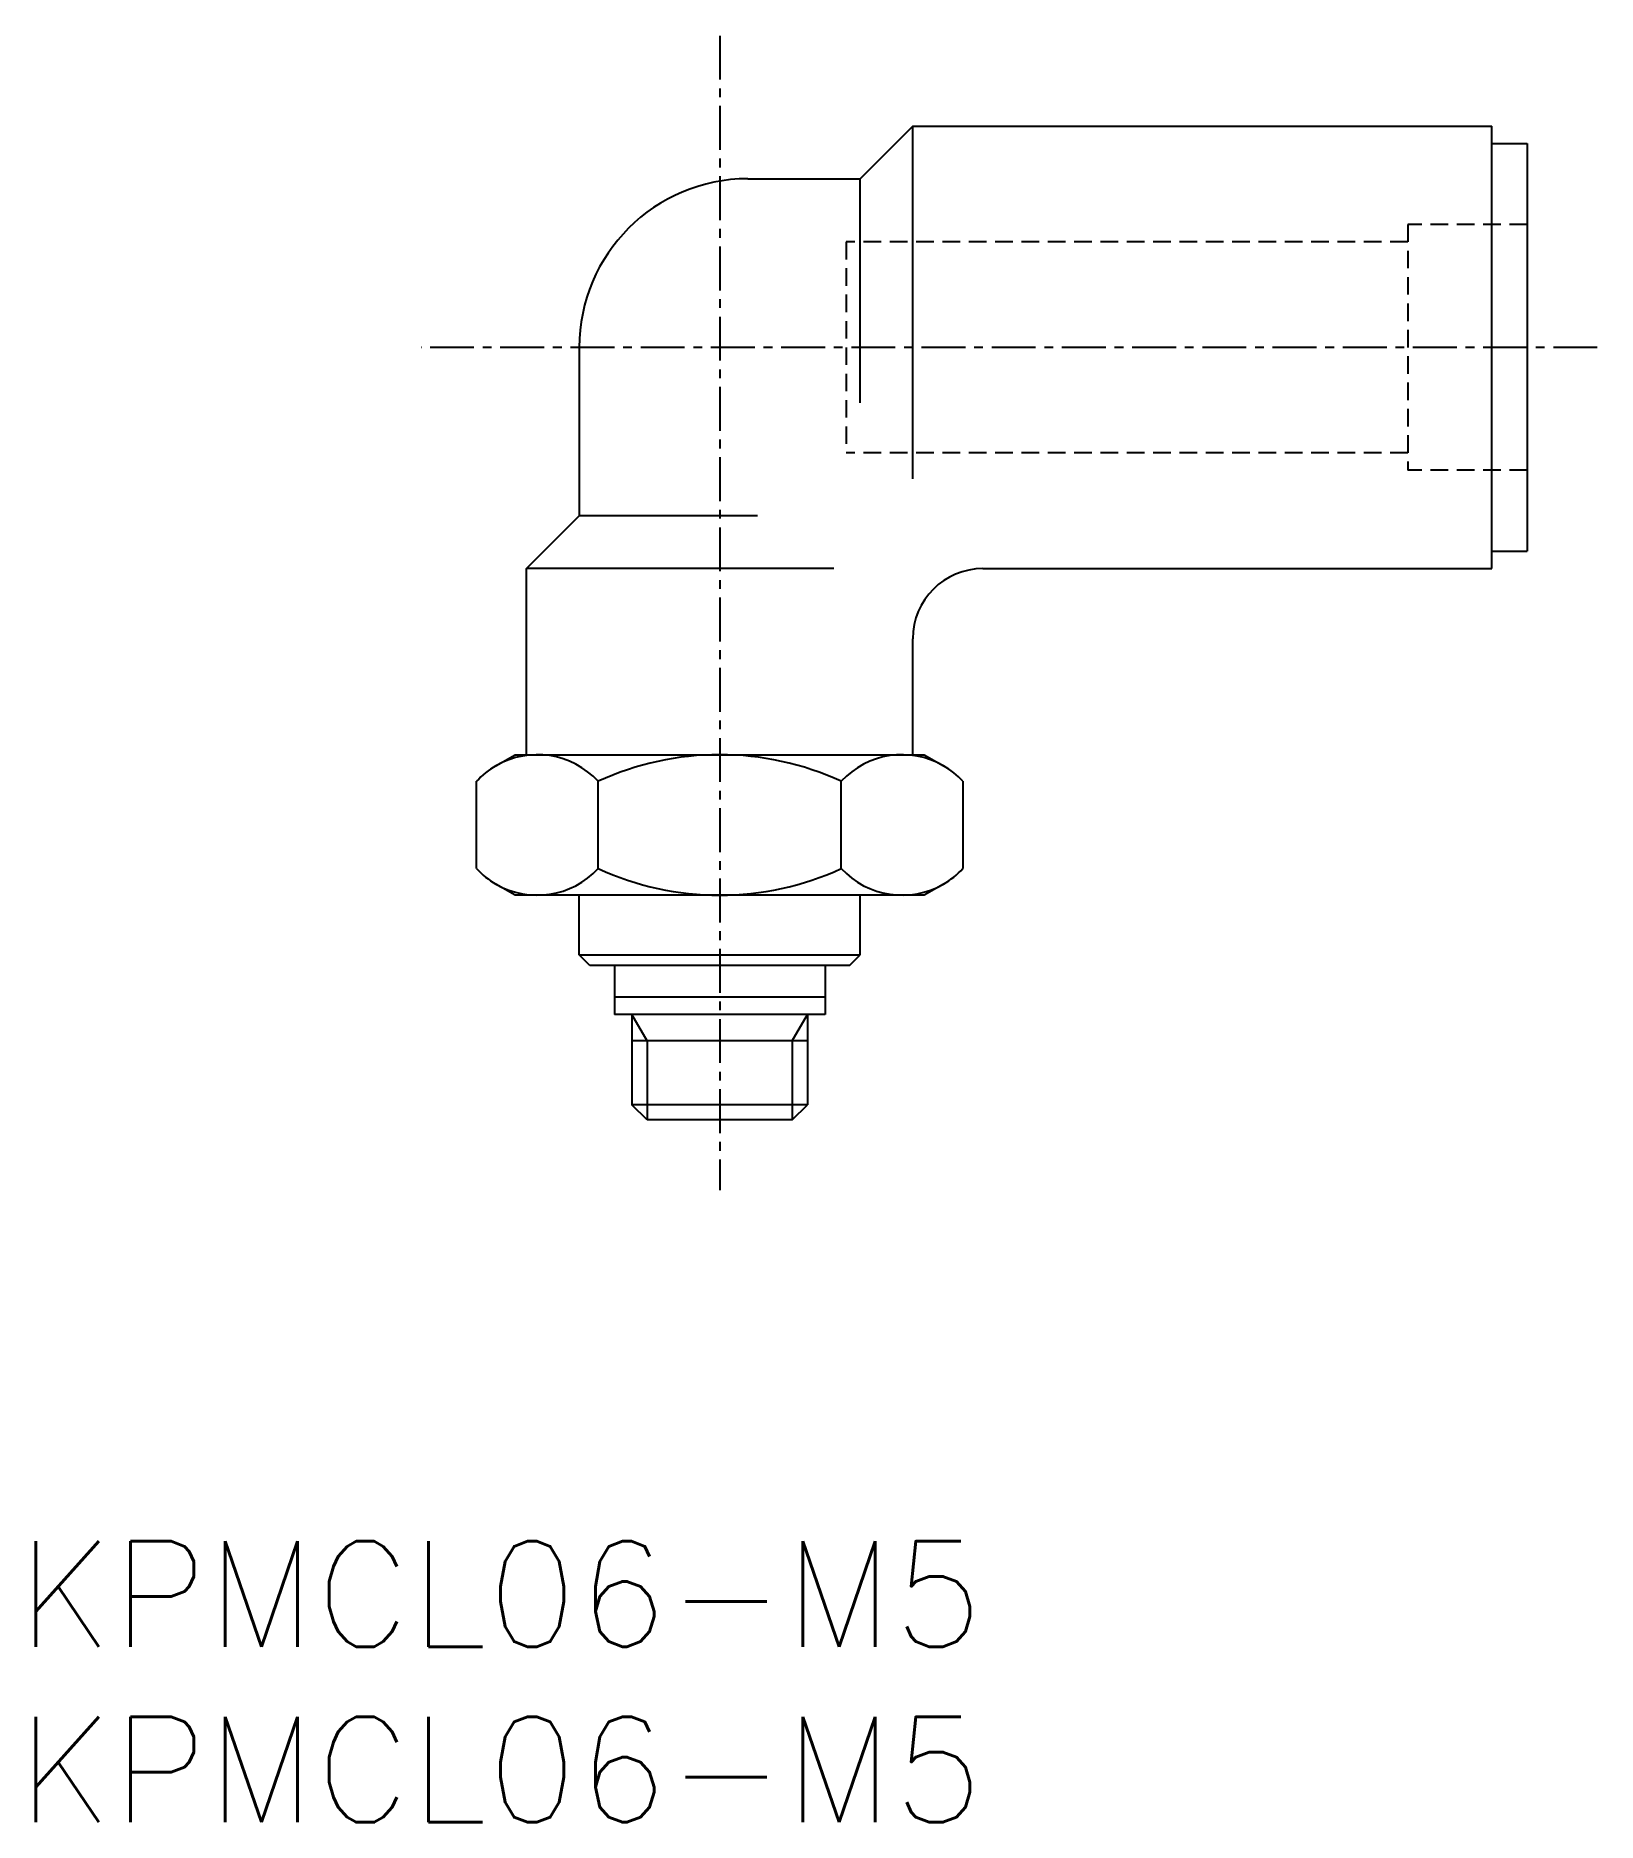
# Model space of a CAD drawing. Extents: x 0.5 to 45, y 0 to 50.9.
import ezdxf

# ---------------------------------------------------------------- set-up
doc = ezdxf.new("R2010")
doc.units = 0
doc.linetypes.add('CENTER', pattern=[2, 1.25, -0.25, 0.25, -0.25])
doc.linetypes.add('DASHED', pattern=[0.75, 0.5, -0.25])
doc.layers.get('0').update_dxf_attribs({"linetype": 'CONTINUOUS'})
doc.layers.add('CENTER', color=1, linetype='CENTER')
doc.styles.get("Standard").update_dxf_attribs({"font": 'txt.shx'})

# ---------------------------------------------------------------- blocks, each defined once
blk = doc.blocks.new('*U8')
at = {"color": 7, "linetype": 'CONTINUOUS'}
blk.add_text('KPMCL06-M5', height=3, dxfattribs=at).set_placement((0, 0))
blk = doc.blocks.new('*U9')
at = {"color": 7, "linetype": 'CONTINUOUS'}
blk.add_text('KPMCL06-M5', height=3, dxfattribs=at).set_placement((0, 5))

msp = doc.modelspace()

# ---------------------------------------------------------------- linework, layer by layer
at = {"color": 7, "linetype": 'CONTINUOUS'}
for p, q in [((25.5, 48.3), (24, 46.8)), ((25.5, 38.252), (25.5, 48.3)), ((25.5, 48.3), (42, 48.3)), ((42, 35.7), (42, 48.3)), ((42, 47.8), (43, 47.8)), ((43, 47.8), (43, 36.2)), ((20.8, 46.8), (24, 46.8)), ((24, 40.424), (24, 46.8)), ((16, 42), (16, 37.2)), ((14.5, 35.7), (16, 37.2)), ((21.075, 37.2), (16, 37.2)), ((42, 36.2), (43, 36.2)), ((14.5, 30.4), (14.5, 35.7)), ((23.247, 35.7), (14.5, 35.7)), ((27.5, 35.7), (42, 35.7)), ((25.5, 30.4), (25.5, 33.7)), ((13.625, 30.084), (14.172, 30.4)), ((14.172, 30.4), (25.828, 30.4)), ((25.828, 30.4), (26.375, 30.084)), ((13.072, 27.158), (13.072, 29.642)), ((16.536, 27.158), (16.536, 29.642)), ((23.464, 27.158), (23.464, 29.642)), ((26.928, 29.642), (26.928, 27.158)), ((14.172, 26.4), (13.625, 26.716)), ((26.375, 26.716), (25.828, 26.4)), ((25.828, 26.4), (14.172, 26.4)), ((16, 24.7), (16, 26.4)), ((24, 24.7), (24, 26.4)), ((16.3, 24.4), (16, 24.7)), ((16, 24.7), (24, 24.7)), ((23.7, 24.4), (24, 24.7)), ((23.7, 24.4), (16.3, 24.4)), ((17, 24.4), (17, 23)), ((23, 24.4), (23, 23)), ((23, 23.5), (17, 23.5)), ((23, 23), (17, 23)), ((17.5, 23), (17.5, 20.433)), ((17.933, 22.25), (17.5, 23)), ((22.067, 22.25), (22.5, 23)), ((22.5, 23), (22.5, 20.433)), ((22.5, 22.25), (17.5, 22.25)), ((17.933, 22.25), (17.933, 20)), ((22.067, 22.25), (22.067, 20)), ((22.5, 20.433), (17.5, 20.433)), ((17.933, 20), (17.5, 20.433)), ((22.067, 20), (22.5, 20.433)), ((22.067, 20), (17.933, 20))]:
    msp.add_line(p, q, dxfattribs=at)
at = {"color": 3, "linetype": 'DASHED'}
for p, q in [((43, 45.5), (39.6, 45.5)), ((39.6, 45.5), (39.6, 38.5)), ((23.6, 45), (23.6, 39)), ((39.6, 45), (23.6, 45)), ((39.6, 39), (23.6, 39)), ((43, 38.5), (39.6, 38.5))]:
    msp.add_line(p, q, dxfattribs=at)
at = {"color": 7, "linetype": 'CONTINUOUS'}
for centre, radius, start, end in [((20.8, 42), 4.8, 90, 180), ((27.5, 33.7), 2, 90, 180), ((14.804, 28.042), 2.358, 120, 137.2656), ((14.804, 28.042), 2.358, 42.7344, 120), ((20, 22.104), 8.296, 65.318, 114.682), ((25.196, 28.042), 2.358, 60, 137.2656), ((25.196, 28.042), 2.358, 42.7344, 60), ((14.804, 28.758), 2.358, 222.7344, 240), ((14.804, 28.758), 2.358, 240, 317.2656), ((20, 34.696), 8.296, 245.318, 294.682), ((25.196, 28.758), 2.358, 222.7344, 300), ((25.196, 28.758), 2.358, 300, 317.2656)]:
    msp.add_arc(centre, radius, start, end, dxfattribs=at)
at = {"layer": 'CENTER', "color": 1, "linetype": 'CENTER'}
for p, q in [((20, 50.873), (20, 18)), ((45, 42), (11.493, 42))]:
    msp.add_line(p, q, dxfattribs=at)

# ---------------------------------------------------------------- block references
at = {"color": 7, "linetype": 'CONTINUOUS'}
for name in ['*U9', '*U8']:
    msp.add_blockref(name, (0, 0), dxfattribs=at)

doc.saveas('drawing.dxf')
